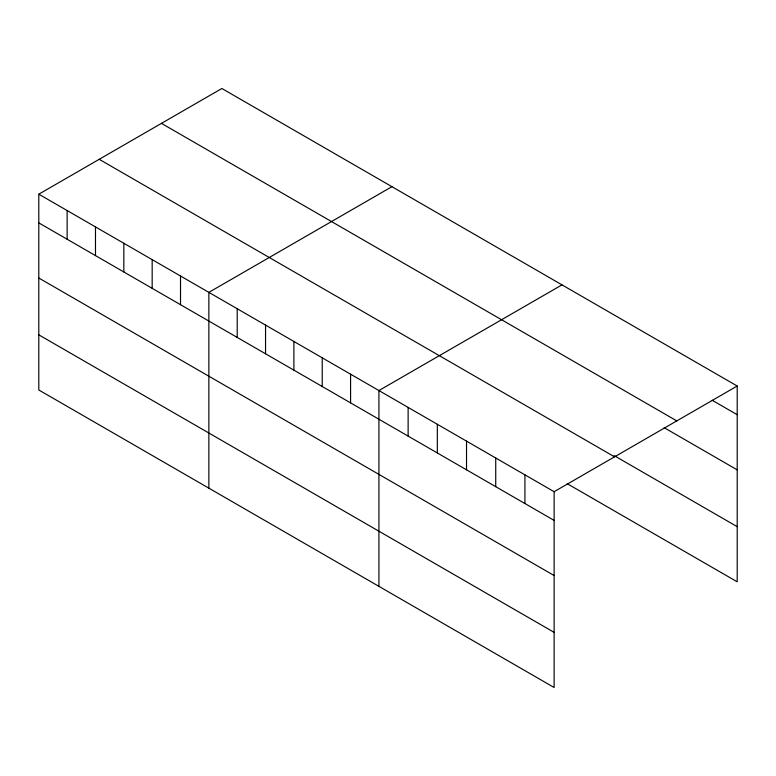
<?xml version="1.0" encoding="UTF-8"?>
<svg xmlns="http://www.w3.org/2000/svg" width="776" height="776" viewBox="0 0 776 776"><rect width="100%" height="100%" fill="white"/><g stroke="black" fill="none" stroke-linecap="round" stroke-linejoin="round"><path stroke-width="1.16" d="M38.8 194.184L554.132 491.712L554.132 687.507L38.8 389.979L38.8 194.184L221.868 88.493L737.2 386.021L737.2 581.816L567.198 483.671M391.928 186.676L208.86 292.368L208.86 488.162M561.989 284.86L378.921 390.551L378.921 586.346M554.132 491.712L737.2 386.021M712.174 400.251L737.2 414.704M161.456 123.374L676.788 420.893M664.198 427.702L737.2 469.849M614.136 455.619L737.2 526.671M99.212 159.303L614.543 456.831M38.8 222.877L554.132 520.395M38.8 278.021L554.132 575.54M38.8 334.834L554.132 632.362M524.935 474.854L524.935 503.537M495.728 457.985L495.728 486.678M466.531 441.127L466.531 469.82M437.325 424.268L437.325 452.961M408.127 407.41L408.127 436.102M350.577 374.187L350.577 402.88M322.234 357.823L322.234 386.516M293.891 341.459L293.891 370.152M265.547 325.095L265.547 353.788M237.204 308.732L237.204 337.424M180.517 276.004L180.517 304.696M152.174 259.64L152.174 288.332M123.83 243.276L123.83 271.969M95.487 226.912L95.487 255.605M67.143 210.548L67.143 239.241"/></g></svg>
